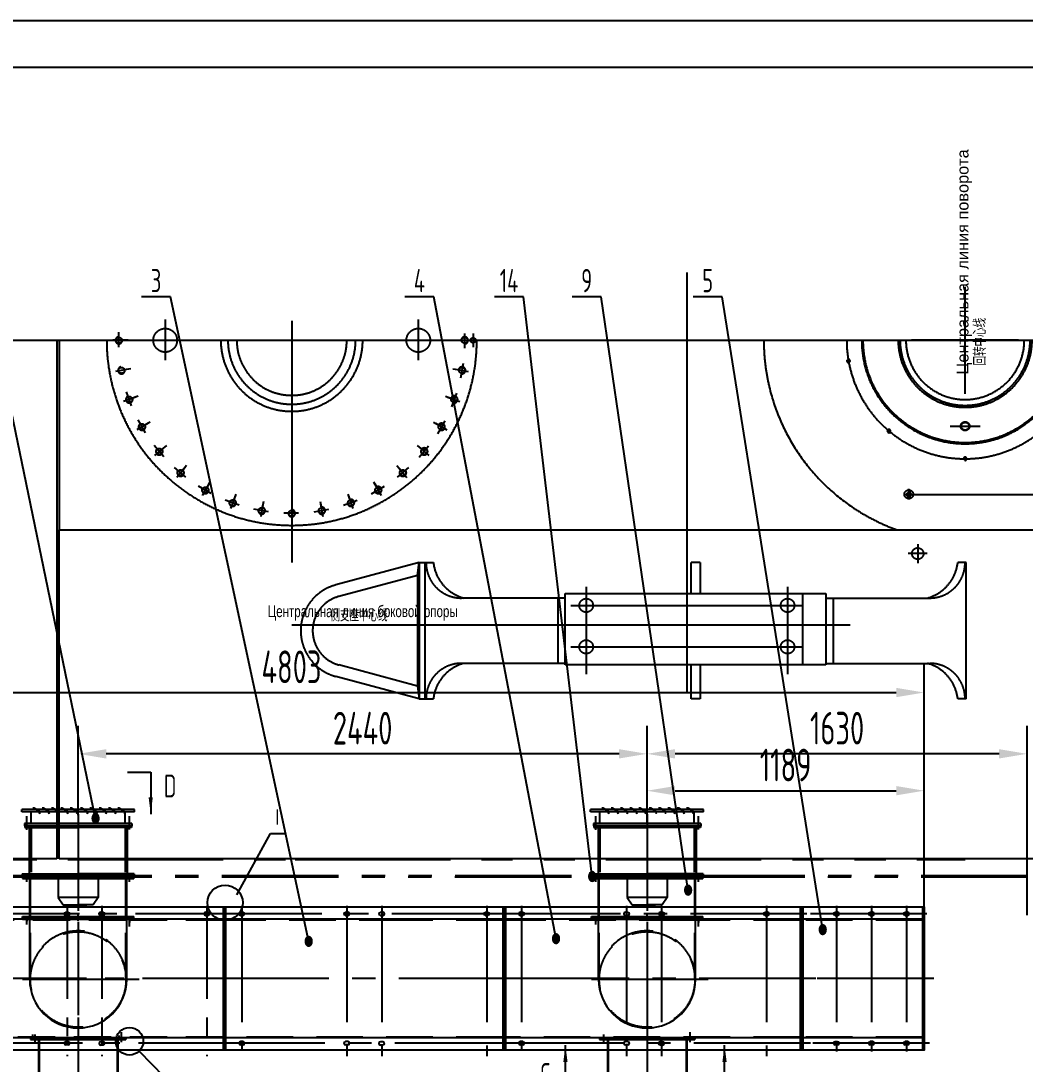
# Model space of a CAD drawing. Header units: millimetres. Extents: x 0 to 16800, y -462 to 11880.
# Drawn here: x 3889 to 8196, y 7407 to 11880 of the extents above; entities that cross this region are included whole.
import ezdxf
from ezdxf.enums import TextEntityAlignment as Align

# ---------------------------------------------------------------- set-up
doc = ezdxf.new("R2010")
doc.units = ezdxf.units.MM
doc.header["$LTSCALE"] = 400
for name, pattern in [('F', [0.75, 0.5, -0.25]), ('G', [2, 1.25, -0.25, 0.25, -0.25]), ('K', [2.5, 1.25, -0.25, 0.25, -0.25, 0.25, -0.25])]:
    doc.linetypes.add(name, pattern=pattern)
for name, color, linetype in [('01', 7, 'Continuous'), ('02', 1, 'Continuous'), ('04', 2, 'F'), ('05', 142, 'G'), ('07', 6, 'K'), ('08', 1, 'Continuous'), ('11', 3, 'Continuous')]:
    doc.layers.add(name, color=color, linetype=linetype)
doc.styles.get("Standard").update_dxf_attribs({"font": 'isocp', "width": 0.707, "bigfont": 'intecad.shx'})
doc.dimstyles.new('INTE', dxfattribs={"dimscale": 40, "dimtxt": 3.5, "dimasz": 3, "dimexe": 3, "dimexo": 0, "dimgap": 1, "dimtad": 1, "dimdec": 0, "dimdsep": 46, "dimtxsty": 'Standard', "dimcen": 0, "dimclrd": 1, "dimclre": 1, "dimclrt": 3, "dimaunit": 1, "dimadec": 0, "dimazin": 0, "dimtfac": 1, "dimtmove": 0, "dimatfit": 0, "dimfxl": 0, "dimarcsym": 0})

# ---------------------------------------------------------------- blocks, each defined once
blk = doc.blocks.new('wer794adfwe')
at = {"layer": '01'}
for p, q in [((5111.7, 12352.4), (5111.7, 12348.4)), ((5111.7, 12352.4), (5589.7, 12352.4)), ((5111.7, 12348.4), (5589.7, 12348.4)), ((5142.7, 12089.6), (5142.7, 12348.4)), ((5558.7, 12089.6), (5558.7, 12348.4)), ((5589.7, 12348.4), (5589.7, 12352.4))]:
    blk.add_line(p, q, dxfattribs=at)
blk.add_arc((5350.7, 12089.6), 208, 180, 0, dxfattribs=at)
at = {"layer": '04', "color": 2, "linetype": 'F'}
for p, q in [((5145.7, 12089.6), (5145.7, 12348.4)), ((5555.7, 12089.6), (5555.7, 12348.4))]:
    blk.add_line(p, q, dxfattribs=at)
blk.add_circle((5350.7, 12089.6), 205, dxfattribs=at)
blk.add_arc((5350.7, 12089.6), 208, 0, 180, dxfattribs=at)
at = {"layer": '05', "color": 142, "linetype": 'G'}
blk.add_line((5612.3, 12089.6), (5110.5, 12089.6), dxfattribs=at)
blk = doc.blocks.new('qr7894sa56df')
at = {"layer": '05', "color": 4, "linetype": 'G'}
for p, q in [((5130.7, 12360.3), (5130.7, 12340)), ((5570.7, 12361), (5570.7, 12334.2))]:
    blk.add_line(p, q, dxfattribs=at)
at = {"layer": '01'}
blk.add_blockref('wer794adfwe', (0, 0), dxfattribs=at)
blk = doc.blocks.new('456789adf')
at = {"layer": '01', "color": 7, "linetype": 'Continuous', "ltscale": 0.8}
for p, q in [((10966.7, -6495), (11330.2, -6495)), ((10966.7, -6495), (10966.7, -7109)), ((10970.7, -6495), (10970.7, -7109)), ((11035.2, -6517.5), (11045.2, -6517.5)), ((11330.2, -6495), (12163.7, -6495)), ((11485.2, -6517.5), (11495.2, -6517.5)), ((11635.2, -6517.6), (11645.2, -6517.6)), ((12085.2, -6517.5), (12095.2, -6517.5)), ((12159.7, -6495), (12159.7, -7109)), ((12163.7, -6495), (12163.7, -7109)), ((12159.7, -6548), (10970.7, -6548)), ((11035.2, -6531.5), (11045.2, -6531.5)), ((11485.2, -6531.5), (11495.2, -6531.5)), ((11635.2, -6531.6), (11645.2, -6531.6)), ((12085.2, -6531.5), (12095.2, -6531.5)), ((12159.7, -7056), (10970.7, -7056)), ((11368.2, -7109), (10966.7, -7109)), ((12163.7, -7109), (11368.2, -7109)), ((11495.2, -7072.5), (11485.2, -7072.5)), ((11495.2, -7086.5), (11485.2, -7086.5)), ((11644.7, -7073), (11634.7, -7073)), ((11644.7, -7087), (11634.7, -7087))]:
    blk.add_line(p, q, dxfattribs=at)
at = {"layer": '01', "ltscale": 0.8}
for p, q in [((11045.2, -7072.5), (11035.2, -7072.5)), ((11045.2, -7086.5), (11035.2, -7086.5))]:
    blk.add_line(p, q, dxfattribs=at)
at = {"layer": '01', "color": 7, "linetype": 'Continuous', "ltscale": 0.8}
for centre, start, end in [((11035.2, -6524.5), 90, 270), ((11045.2, -6524.5), 270, 90), ((11485.2, -6524.5), 90, 270), ((11495.2, -6524.5), 270, 90), ((11635.2, -6524.6), 90, 270), ((11645.2, -6524.6), 270, 90), ((12085.2, -6524.5), 90, 270), ((12095.2, -6524.5), 270, 90), ((11035.2, -7079.5), 90, 270), ((11045.2, -7079.5), 270, 90), ((11485.2, -7079.5), 90, 270), ((11495.2, -7079.5), 270, 90), ((11634.7, -7080), 90, 270), ((11644.7, -7080), 270, 90)]:
    blk.add_arc(centre, 7, start, end, dxfattribs=at)
at = {"layer": '04', "color": 2, "linetype": 'F', "ltscale": 0.8}
for p, q in [((11743.7, -6551.1), (10970.7, -6551)), ((12159.7, -6551.1), (11743.7, -6551.1)), ((12159.7, -7053), (10970.7, -7053))]:
    blk.add_line(p, q, dxfattribs=at)
at = {"layer": '05', "color": 4, "linetype": 'G', "ltscale": 0.8}
for p, q in [((12183.6, -6524.5), (10940.6, -6524.5)), ((11040.2, -6489.5), (11040.2, -7104.9)), ((11490.2, -6489.5), (11490.2, -7134.5)), ((11640.2, -6489.5), (11640.2, -7134.5)), ((12090.2, -6489.5), (12090.2, -7134.5)), ((11538.2, -6558.5), (11538.2, -7109)), ((12213.8, -6802), (10908.2, -6802)), ((11343.8, -7066.1), (11343.8, -7042.4)), ((11713.8, -7065.2), (11713.8, -7046.1)), ((12196.4, -7079.5), (10926.7, -7079.5))]:
    blk.add_line(p, q, dxfattribs=at)
blk.add_blockref('qr7894sa56df', (6187.5, -18895.5), dxfattribs=at)
blk = doc.blocks.new('789a162df')
at = {"layer": '01', "color": 7, "linetype": 'Continuous'}
for p, q in [((785.2, -7752.4), (1148.7, -7752.4)), ((785.2, -7752.4), (785.2, -8366.4)), ((789.2, -7752.4), (789.2, -8366.4)), ((853.7, -7774.9), (863.7, -7774.9)), ((1148.7, -7752.4), (1982.2, -7752.4)), ((1303.7, -7774.9), (1313.7, -7774.9)), ((1453.6, -7774.9), (1463.6, -7774.9)), ((1903.7, -7774.9), (1913.7, -7774.9)), ((1978.2, -7752.4), (1978.2, -8366.4)), ((1982.2, -7752.4), (1982.2, -8366.4)), ((1978.2, -7805.4), (789.2, -7805.4)), ((853.7, -7788.9), (863.7, -7788.9)), ((1303.7, -7788.9), (1313.7, -7788.9)), ((1453.6, -7788.9), (1463.6, -7788.9)), ((1903.7, -7788.9), (1913.7, -7788.9)), ((1978.2, -8313.4), (789.2, -8313.4)), ((1313.7, -8329.9), (1303.7, -8329.9)), ((1313.7, -8343.9), (1303.7, -8343.9)), ((1463.2, -8330.4), (1453.2, -8330.4)), ((1463.2, -8344.4), (1453.2, -8344.4)), ((1186.7, -8366.4), (785.2, -8366.4)), ((1982.2, -8366.4), (1186.7, -8366.4))]:
    blk.add_line(p, q, dxfattribs=at)
at = {"layer": '01'}
for p, q in [((863.7, -8329.9), (853.7, -8329.9)), ((863.7, -8343.9), (853.7, -8343.9))]:
    blk.add_line(p, q, dxfattribs=at)
at = {"layer": '01', "color": 7, "linetype": 'Continuous'}
for centre, start, end in [((853.7, -7781.9), 90, 270), ((863.7, -7781.9), 270, 90), ((1303.7, -7781.9), 90, 270), ((1313.7, -7781.9), 270, 90), ((1453.6, -7781.9), 90, 270), ((1463.6, -7781.9), 270, 90), ((1903.7, -7781.9), 90, 270), ((1913.7, -7781.9), 270, 90), ((853.7, -8336.9), 90, 270), ((863.7, -8336.9), 270, 90), ((1303.7, -8336.9), 90, 270), ((1313.7, -8336.9), 270, 90), ((1453.2, -8337.4), 90, 270), ((1463.2, -8337.4), 270, 90)]:
    blk.add_arc(centre, 7, start, end, dxfattribs=at)
at = {"layer": '04', "color": 2, "linetype": 'F'}
for p, q in [((1562.2, -7808.4), (789.2, -7808.4)), ((1978.2, -7808.4), (1562.2, -7808.4)), ((1978.2, -8310.4), (789.2, -8310.4))]:
    blk.add_line(p, q, dxfattribs=at)
at = {"layer": '05', "color": 4, "linetype": 'G'}
for p, q in [((2002.1, -7781.9), (759.1, -7781.9)), ((858.7, -7746.9), (858.7, -8362.2)), ((1308.7, -7746.9), (1308.7, -8391.9)), ((1458.7, -7746.9), (1458.7, -8391.9)), ((1908.7, -7746.9), (1908.7, -8391.9)), ((2032.3, -8059.4), (726.6, -8059.4)), ((2014.9, -8336.9), (745.1, -8336.9))]:
    blk.add_line(p, q, dxfattribs=at)
blk = doc.blocks.new('we713sf')
at = {"layer": '01', "color": 7, "linetype": 'Continuous'}
for p, q in [((937.8, -7979.6), (1459.8, -7979.6)), ((937.8, -7979.6), (937.8, -8593.6)), ((941.8, -7979.6), (941.8, -8593.6)), ((1081.3, -8002.1), (1091.3, -8002.1)), ((1231.3, -8002.1), (1241.3, -8002.1)), ((1381.3, -8002.1), (1391.3, -8002.1)), ((1455.8, -7979.6), (1455.8, -8593.6)), ((1459.8, -7979.6), (1459.8, -8593.6)), ((1455.8, -8032.6), (941.8, -8032.6)), ((1081.3, -8016.1), (1091.3, -8016.1)), ((1231.3, -8016.1), (1241.3, -8016.1)), ((1381.3, -8016.1), (1391.3, -8016.1)), ((1455.8, -8540.6), (941.8, -8540.6)), ((1459.8, -8593.6), (937.8, -8593.6))]:
    blk.add_line(p, q, dxfattribs=at)
at = {"layer": '01'}
for p, q in [((1091.1, -8557.2), (1081.1, -8557.2)), ((1091.1, -8571.2), (1081.1, -8571.2)), ((1241.3, -8557.1), (1231.3, -8557.1)), ((1241.3, -8571.1), (1231.3, -8571.1)), ((1391.3, -8557.1), (1381.3, -8557.1)), ((1391.3, -8571.1), (1381.3, -8571.1))]:
    blk.add_line(p, q, dxfattribs=at)
at = {"layer": '01', "color": 7, "linetype": 'Continuous'}
for centre, start, end in [((1081.3, -8009.1), 90, 270), ((1091.3, -8009.1), 270, 90), ((1231.3, -8009.1), 90, 270), ((1241.3, -8009.1), 270, 90), ((1381.3, -8009.1), 90, 270), ((1391.3, -8009.1), 270, 90), ((1081.1, -8564.2), 90, 270), ((1091.1, -8564.2), 270, 90), ((1231.3, -8564.1), 90, 270), ((1241.3, -8564.1), 270, 90), ((1381.3, -8564.1), 90, 270), ((1391.3, -8564.1), 270, 90)]:
    blk.add_arc(centre, 7, start, end, dxfattribs=at)
at = {"layer": '04', "color": 2, "linetype": 'F'}
for p, q in [((1455.8, -8035.6), (941.8, -8035.6)), ((1455.8, -8537.6), (941.8, -8537.6))]:
    blk.add_line(p, q, dxfattribs=at)
at = {"layer": '05', "color": 4, "linetype": 'G'}
for p, q in [((1086.3, -7974.1), (1086.3, -8599.1)), ((1236.3, -7974.1), (1236.3, -8599.1)), ((1386.3, -7974.1), (1386.3, -8599.1)), ((1474.6, -8009.1), (903.9, -8009.1)), ((1503.8, -8286.6), (887.5, -8286.6)), ((1485.4, -8564.1), (900.8, -8564.1))]:
    blk.add_line(p, q, dxfattribs=at)
blk = doc.blocks.new('adfqwe789a1dsf3')
at = {"layer": '01'}
for p, q in [((-558.4, -9797.6), (-558.4, -9389.4)), ((-558.4, -9389.4), (-554.4, -9389.4)), ((-554.4, -9797.6), (-554.4, -9389.4)), ((423.6, -9797.6), (423.6, -9389.4)), ((427.6, -9389.4), (423.6, -9389.4)), ((427.6, -9797.6), (427.6, -9389.4)), ((-558.4, -9797.6), (-554.4, -9797.6)), ((427.6, -9797.6), (423.6, -9797.6))]:
    blk.add_line(p, q, dxfattribs=at)
at = {"layer": '01', "color": 7, "linetype": 'Continuous'}
for p, q in [((-554.4, -9423.4), (423.6, -9423.4)), ((-554.4, -9763.6), (423.6, -9763.6))]:
    blk.add_line(p, q, dxfattribs=at)
at = {"layer": '04', "color": 2, "linetype": 'F'}
for p, q in [((-554.4, -9426.4), (423.6, -9426.4)), ((-554.4, -9760.6), (423.6, -9760.6))]:
    blk.add_line(p, q, dxfattribs=at)
at = {"layer": '05'}
blk.add_line((-542.4, -9408.4), (-585.4, -9408.4), dxfattribs=at)
at = {"layer": '05', "color": 4, "linetype": 'G'}
for p, q in [((408.5, -9408.4), (444.7, -9408.4)), ((-539.3, -9778.6), (-575.5, -9778.6)), ((408.5, -9778.6), (444.7, -9778.6))]:
    blk.add_line(p, q, dxfattribs=at)
blk = doc.blocks.new('15ad2')
at = {"layer": '05', "color": 4, "linetype": 'G'}
blk.add_line((-65.4, -8920.2), (-65.4, -10056.3), dxfattribs=at)
at = {"layer": '04', "rotation": 270}
blk.add_blockref('adfqwe789a1dsf3', (9528.1, -9568), dxfattribs=at)
blk = doc.blocks.new('ERW')
at = {"layer": '07', "color": 6, "linetype": 'K', "ltscale": 30}
for p, q in [((40994.4, 7031.3), (40994.4, 5234.2)), ((42188.2, 6510.5), (42188.2, 6969.5)), ((38757.4, 6829.7), (38757.4, 6655)), ((39300.2, 6823.2), (39300.2, 5787.2)), ((39843, 6829.7), (39843, 6655)), ((37169.7, 6740), (46124.7, 6740)), ((38292.2, 6740), (38292.2, 4517.5)), ((38302.2, 6740), (38302.2, 5927)), ((42417.7, 6740), (41958.7, 6740)), ((42124.4, 6371.7), (42252.4, 6371.7)), ((41946.8, 6057.7), (41946.8, 6102.7)), ((41927.6, 6079.6), (42567.6, 6079.6)), ((38302.2, 5927), (45849.2, 5927)), ((38302.2, 5927), (45849.2, 5927)), ((38302.2, 4517), (38302.2, 5927)), ((41985, 5866.6), (41985, 5784.6)), ((42026, 5825.6), (41944, 5825.6)), ((39846.7, 5787), (39489.1, 5691.1)), ((39839.7, 5732.3), (39846.7, 5787)), ((39846.7, 5787), (39846.7, 5203)), ((39846.7, 5787), (39871.7, 5787)), ((39871.7, 5203), (39871.7, 5787)), ((39871.7, 5787), (39907.5, 5787)), ((39871.7, 5787), (39887.7, 5787)), ((39887.7, 5787), (39887.7, 5787)), ((41013.2, 5654.2), (41013.2, 5787)), ((41051.2, 5787), (41013.2, 5787)), ((41051.2, 5787), (41051.2, 5654.2)), ((42192.6, 5787), (42156.8, 5787)), ((42176.6, 5787), (42176.6, 5787)), ((42192.6, 5787), (42176.6, 5787)), ((42192.6, 5203), (42192.6, 5787)), ((39839.7, 5732.3), (39502.3, 5641.8)), ((39839.7, 5732.3), (39839.7, 5257.7)), ((40563.1, 5683.6), (40563.1, 5309.2)), ((41426.7, 5683.6), (41426.7, 5309.2)), ((40473.2, 5349), (40473.2, 5654.2)), ((40473.2, 5654.2), (41591.2, 5654.2)), ((41490.2, 5654.2), (41490.2, 5349)), ((41591.2, 5654.2), (41591.2, 5349)), ((40473.2, 5635), (40028.1, 5635)), ((40441.7, 5635), (40441.7, 5355)), ((40497.5, 5603.4), (41490.2, 5603.4)), ((41591.2, 5635), (42036.3, 5635)), ((41622.6, 5635), (41622.6, 5355)), ((39300.2, 5520.8), (41695.6, 5520.8)), ((40497.5, 5425.6), (41490.2, 5425.6)), ((39839.7, 5257.7), (39502.3, 5348.2)), ((40473.2, 5355), (40028.1, 5355)), ((41591.2, 5349), (40473.2, 5349)), ((41013.2, 5203), (41013.2, 5349)), ((41051.2, 5349), (41051.2, 5203)), ((41591.2, 5355), (42036.3, 5355)), ((39846.7, 5203), (39489.1, 5298.9)), ((39839.7, 5257.7), (39846.7, 5203)), ((39846.7, 5203), (39871.7, 5203)), ((39871.7, 5203), (39907.5, 5203)), ((41051.2, 5203), (41013.2, 5203)), ((42192.6, 5203), (42156.8, 5203)), ((38292.2, 4517.5), (37035.2, 4517.5)), ((44931.2, 4517), (38302.2, 4517))]:
    blk.add_line(p, q, dxfattribs=at)
at = {"layer": '07', "color": 6, "linetype": 'K'}
for p, q in [((38558.7, 6710.8), (38558.7, 6774.2)), ((40041.7, 6769.2), (40041.7, 6705.8)), ((40078, 6769.7), (40078, 6710.4)), ((38588.8, 6740), (38532.5, 6740)), ((38598.9, 6740), (38568.9, 6740)), ((40001.4, 6740), (40031.4, 6740)), ((40011.5, 6740), (40067.8, 6740)), ((40035.5, 6640), (40024.5, 6577.6)), ((38599.6, 6616.5), (38544.2, 6606.7)), ((38609.5, 6618.2), (38580, 6613)), ((39990.8, 6618.2), (40020.3, 6613)), ((40000.7, 6616.5), (40056.2, 6606.7)), ((38631.7, 6496.7), (38578.8, 6477.5)), ((38613.4, 6458.9), (38591.7, 6518.6)), ((38641.2, 6500.2), (38613, 6489.9)), ((39959.2, 6500.2), (39987.3, 6489.9)), ((39968.6, 6496.7), (40021.5, 6477.5)), ((40006.9, 6513.9), (39985.2, 6454.3)), ((38672.6, 6344), (38640.9, 6398.9)), ((38684.1, 6384.3), (38635.3, 6356.2)), ((38692.8, 6389.4), (38666.9, 6374.4)), ((39907.5, 6389.4), (39933.5, 6374.4)), ((39916.2, 6384.3), (39965, 6356.2)), ((39956.9, 6394.6), (39925.2, 6339.6)), ((38750.9, 6241), (38710.2, 6289.6)), ((38755.2, 6282.8), (38712.1, 6246.6)), ((38763, 6289.2), (38740, 6270)), ((39837.4, 6289.2), (39860.4, 6270)), ((39845.1, 6282.8), (39888.2, 6246.6)), ((39887, 6285.8), (39846.2, 6237.2)), ((38845.9, 6153.2), (38797.3, 6194)), ((38842.9, 6195.1), (38806.7, 6151.9)), ((38849.4, 6202.8), (38830.1, 6179.8)), ((39750.9, 6202.8), (39770.2, 6179.8)), ((39754.4, 6153.2), (39803, 6194)), ((39757.4, 6195.1), (39793.6, 6151.9)), ((38949.5, 6132.7), (38934.5, 6106.7)), ((39650.8, 6132.7), (39665.8, 6106.7)), ((38954.7, 6083.2), (38899.8, 6115)), ((38944.5, 6124), (38916.3, 6075.2)), ((39696.2, 6112.5), (39641.3, 6080.7)), ((39655.8, 6124), (39684, 6075.2)), ((39074, 6033.2), (39014.4, 6054.9)), ((39056.9, 6071.5), (39037.6, 6018.6)), ((39060.3, 6081), (39050.1, 6052.8)), ((39176.6, 6039.5), (39166.9, 5984)), ((39178.4, 6049.4), (39173.2, 6019.8)), ((39300.2, 6038.7), (39300.2, 6008.7)), ((39421.9, 6049.4), (39427.2, 6019.8)), ((39423.7, 6039.5), (39433.5, 5984)), ((39581.2, 6053.2), (39521.6, 6031.5)), ((39540, 6081), (39550.3, 6052.8)), ((39543.5, 6071.5), (39562.7, 6018.6)), ((39200.2, 6004.7), (39137.7, 6015.7)), ((39329.4, 5998.5), (39266, 5998.5)), ((39300.2, 6028.6), (39300.2, 5972.3)), ((39457.7, 6014.9), (39395.2, 6003.8))]:
    blk.add_line(p, q, dxfattribs=at)
at = {"layer": '07', "color": 6, "linetype": 'K', "ltscale": 1.333333}
for p, q in [((37006.2, 4514), (39314.2, 4514)), ((39314.2, 4514), (42188.2, 4514))]:
    blk.add_line(p, q, dxfattribs=at)
at = {"layer": '07', "color": 6, "linetype": 'K', "ltscale": 30}
for centre, radius in [((38757.4, 6740), 50.8), ((39843, 6740), 50.8), ((41687.9, 6651.8), 5.6), ((41861.6, 6350.9), 5.6), ((42188.2, 6371.7), 19), ((42188.2, 6371.7), 16.7), ((42188.2, 6232), 5.6), ((41946.8, 6079.6), 19), ((41946.8, 6079.6), 8), ((41985, 5825.6), 24.6), ((40563.1, 5603.4), 29.4), ((41426.7, 5603.4), 29.4), ((40563.1, 5425.6), 29.4), ((41426.7, 5425.6), 29.4)]:
    blk.add_circle(centre, radius, dxfattribs=at)
at = {"layer": '07', "color": 6, "linetype": 'K'}
for centre, radius in [((38558.7, 6740), 12.9), ((40041.7, 6740), 12.9), ((40078, 6740), 11), ((38569.9, 6611.2), 12.9), ((40030.4, 6611.2), 12.9), ((38603.4, 6486.4), 12.9), ((39996.9, 6486.4), 12.9), ((38658, 6369.3), 12.9), ((39942.3, 6369.3), 12.9), ((38732.1, 6263.4), 12.9), ((39868.2, 6263.4), 12.9), ((38823.5, 6172), 12.9), ((39776.8, 6172), 12.9), ((38929.4, 6097.9), 12.9), ((39670.9, 6097.9), 12.9), ((39046.6, 6043.2), 12.9), ((39553.8, 6043.2), 12.9), ((39171.4, 6009.8), 12.9), ((39300.2, 5998.5), 12.9), ((39428.9, 6009.8), 12.9)]:
    blk.add_circle(centre, radius, dxfattribs=at)
for centre, start, end in [((38558.7, 6740), 89.3397, 0), ((40041.7, 6740), 269.3397, 180), ((38569.9, 6611.2), 99.3397, 10), ((40030.4, 6611.2), 259.3397, 170), ((38603.4, 6486.4), 109.3397, 20), ((39996.9, 6486.4), 249.3397, 160), ((38658, 6369.3), 119.3397, 30), ((39942.3, 6369.3), 239.3397, 150), ((38732.1, 6263.4), 129.3397, 40), ((39868.2, 6263.4), 229.3397, 140), ((38823.5, 6172), 139.3397, 50), ((39776.8, 6172), 130, 40.6603), ((38929.4, 6097.9), 149.3397, 60), ((39670.9, 6097.9), 209.3397, 120), ((39046.6, 6043.2), 159.3397, 70), ((39553.8, 6043.2), 199.3397, 110), ((39171.4, 6009.8), 169.3397, 80), ((39300.2, 5998.5), 179.3397, 90), ((39428.9, 6009.8), 189.3397, 100)]:
    blk.add_arc(centre, 15, start, end, dxfattribs=at)
at = {"layer": '07', "color": 6, "linetype": 'K', "ltscale": 30}
for centre, radius, start, end in [((39300.2, 6740.4), 793.8, 180.0309, 359.9691), ((39300.2, 6740), 304.5, 180, 0), ((39300.2, 6740), 274, 180, 0), ((39300.2, 6740), 236, 180, 0), ((42188.2, 6740), 863.5, 179.9994, 250.3042), ((42188.2, 6740), 508, 179.9989, 0.0011), ((42188.2, 6740), 443.6, 180, 0), ((42188.2, 6740), 438.1, 180, 0), ((42188.2, 6740), 287.2, 180, 0), ((42188.2, 6740), 279, 180, 0), ((42188.2, 6740), 254, 179.9979, 0.0021), ((41687.9, 6651.8), 7, 180, 90), ((41861.6, 6350.9), 7, 220, 130), ((42188.2, 6232), 7, 260, 170), ((41946.8, 6079.6), 10, 189.9983, 99.9983), ((40028.1, 5787), 152, 180, 270), ((40085.2, 5807.6), 178.9, 186.6185, 254.7356), ((41979.1, 5807.6), 178.9, 285.2644, 353.3815), ((42036.3, 5787), 152, 270, 0), ((39541.7, 5495), 203, 105.0171, 254.9829), ((39541.7, 5495), 152, 105.0171, 254.9829), ((40028.1, 5203), 152, 90, 180), ((40085.2, 5182.4), 178.9, 105.2644, 173.3815), ((41979.1, 5182.4), 178.9, 6.6185, 74.7356), ((42036.3, 5203), 152, 0, 90)]:
    blk.add_arc(centre, radius, start, end, dxfattribs=at)
at = {"layer": '07', "color": 6, "linetype": 'K', "ltscale": 30, "width": 0.707}
blk.add_text('\\M+5BBD8\\M+5D7AA\\M+5D6D0\\M+5D0C4\\M+5CFDF', height=52.5, rotation=90, dxfattribs=at).set_placement((42277.9, 6632.1))
at = {"layer": '07', "color": 6, "linetype": 'K', "width": 0.707}
blk.add_text('\\M+5B2E0\\M+5D6A7\\M+5D7F9\\M+5D6D0\\M+5D0C4\\M+5CFDF', height=52.5, dxfattribs=at).set_placement((39466.2, 5534.5))
blk = doc.blocks.new('weqeqw')
for p, q in [((5962.5, 16958.2), (5962.5, 16718.2)), ((5970.5, 16958.2), (5962.5, 16958.2)), ((5970.5, 16958.2), (5970.5, 16718.2)), ((6168.5, 16928.2), (5970.5, 16928.2)), ((6168.5, 16947.2), (6168.5, 16718.2)), ((6176.5, 16947.2), (6168.5, 16947.2)), ((6176.5, 16947.2), (6176.5, 16718.2)), ((6176.5, 16947.2), (6176.5, 16718.2)), ((5962.5, 16478.2), (5962.5, 16718.2)), ((5970.5, 16478.2), (5970.5, 16718.2)), ((6168.5, 16489.2), (6168.5, 16718.2)), ((6176.5, 16489.2), (6176.5, 16718.2)), ((6176.5, 16489.2), (6176.5, 16718.2)), ((6168.5, 16508.2), (5970.5, 16508.2)), ((5970.5, 16478.2), (5962.5, 16478.2)), ((6176.5, 16489.2), (6168.5, 16489.2))]:
    blk.add_line(p, q)
at = {"layer": '01', "color": 7, "linetype": 'Continuous'}
for p, q in [((6236.5, 16960.3), (6236.5, 16476.2)), ((6236.5, 16960.3), (6246.5, 16960.3)), ((6246.5, 16960.3), (6246.5, 16476.2)), ((6176.5, 16948.2), (6176.5, 16488.2)), ((6186.5, 16948.2), (6176.5, 16948.2)), ((6186.5, 16948.2), (6186.5, 16488.2)), ((6186.5, 16920.2), (6236.5, 16920.2)), ((6235.8, 16918.6), (6251.6, 16893.8)), ((6235.8, 16878.6), (6251.6, 16853.8)), ((6251.6, 16893.8), (6251.6, 16887.9)), ((6235.8, 16838.6), (6251.6, 16813.8)), ((6251.6, 16853.8), (6251.6, 16847.9)), ((6235.8, 16798.6), (6251.6, 16773.8)), ((6251.6, 16813.8), (6251.6, 16807.9)), ((6251.6, 16773.8), (6251.6, 16767.9)), ((6235.8, 16758.6), (6251.6, 16733.8)), ((6251.6, 16733.8), (6251.6, 16727.9)), ((6235.8, 16714), (6251.6, 16689.1)), ((6251.6, 16689.1), (6251.6, 16683.2)), ((6235.8, 16675), (6251.6, 16650.1)), ((6251.6, 16650.1), (6251.6, 16644.2)), ((6235.8, 16635), (6251.6, 16610.1)), ((6235.8, 16595), (6251.6, 16570.1)), ((6251.6, 16610.1), (6251.6, 16604.2)), ((6235.8, 16555), (6251.6, 16530.1)), ((6251.6, 16570.1), (6251.6, 16564.2)), ((6186.5, 16516.2), (6236.5, 16516.2)), ((6251.6, 16530.1), (6251.6, 16524.2)), ((6186.5, 16488.2), (6176.5, 16488.2)), ((6236.5, 16476.2), (6246.5, 16476.2))]:
    blk.add_line(p, q, dxfattribs=at)
for centre in [(6233.3, 16917.2), (6233.3, 16877.2), (6233.3, 16837.2), (6233.3, 16797.2), (6233.3, 16757.2), (6233.3, 16712.6), (6233.3, 16673.6), (6233.3, 16633.6), (6233.3, 16593.6), (6233.3, 16553.6)]:
    blk.add_circle(centre, 2.89, dxfattribs=at)
at = {"layer": '04', "color": 2, "linetype": 'F'}
for p, q in [((6176.5, 16920.2), (5962.5, 16920.2)), ((5868.7, 16803.9), (5837.2, 16782.5)), ((5837.2, 16782.5), (5837.2, 16718.2)), ((5868.7, 16803.9), (5868.7, 16632.6)), ((5962.5, 16803.9), (5868.7, 16803.9)), ((5837.2, 16750.4), (5829.2, 16750.4)), ((5829.2, 16750.4), (5829.2, 16718.2)), ((5829.2, 16686.1), (5829.2, 16718.2)), ((5837.2, 16686.1), (5829.2, 16686.1)), ((5837.2, 16654), (5837.2, 16718.2)), ((5868.7, 16632.6), (5837.2, 16654)), ((5962.5, 16632.6), (5868.7, 16632.6)), ((6176.5, 16516.2), (5962.5, 16516.2))]:
    blk.add_line(p, q, dxfattribs=at)
at = {"layer": '05'}
blk.add_line((6159.9, 16938.2), (6182.5, 16938.2), dxfattribs=at)
at = {"layer": '05', "color": 4, "linetype": 'G'}
for p, q in [((6180.6, 16938.2), (6216.9, 16938.2)), ((6225.3, 16718.2), (5811.9, 16718.2)), ((6158.3, 16498.2), (6188.9, 16498.2)), ((6180.6, 16498.2), (6216.9, 16498.2))]:
    blk.add_line(p, q, dxfattribs=at)
blk = doc.blocks.new('HGJLS')
at = {"layer": '01'}
for p, q in [((29979, 14120.2), (29986, 14120.2)), ((29979, 14120.2), (29979, 13642.2)), ((29982, 13642.2), (29982, 14120.2)), ((29986, 13642.2), (29986, 14120.2)), ((30149.8, 13642.2), (30149.8, 14120.2)), ((30156.8, 14120.2), (30149.8, 14120.2)), ((30153.8, 13642.2), (30153.8, 14120.2)), ((30149.8, 14089.2), (29986, 14089.2)), ((30149.8, 13673.2), (29986, 13673.2)), ((29979, 13642.2), (29986, 13642.2)), ((30156.8, 13642.2), (30149.8, 13642.2))]:
    blk.add_line(p, q, dxfattribs=at)
at = {"layer": '01', "color": 7, "linetype": 'Continuous'}
blk.add_line((30156.8, 14120.2), (30156.8, 13642.2), dxfattribs=at)
at = {"layer": '04', "color": 2, "linetype": 'F'}
for p, q in [((30149.8, 14086.2), (29986, 14086.2)), ((30149.8, 14083.2), (30156.8, 14083.2)), ((30149.8, 13676.2), (29986, 13676.2)), ((30149.8, 13679.2), (30156.8, 13679.2))]:
    blk.add_line(p, q, dxfattribs=at)
at = {"layer": '05', "color": 4, "linetype": 'G'}
for p, q in [((30001.1, 14101.2), (29964.9, 14101.2)), ((30001.1, 13661.2), (29964.9, 13661.2))]:
    blk.add_line(p, q, dxfattribs=at)
at = {"layer": '05', "color": 142, "linetype": 'G'}
for p, q in [((30192, 14101.2), (30150.7, 14101.2)), ((30183.4, 13661.2), (30150.7, 13661.2))]:
    blk.add_line(p, q, dxfattribs=at)
at = {"layer": '07', "color": 6, "linetype": 'K'}
blk.add_line((30168, 13881.2), (30139.8, 13881.2), dxfattribs=at)
blk = doc.blocks.new('*D145')
at = {"layer": '08', "color": 1, "lineweight": -2}
for p, q in [((6574.7, 8435.4), (6574.7, 8857.4)), ((8204.7, 8045.1), (8204.7, 8857.4)), ((8084.7, 8737.4), (6694.7, 8737.4))]:
    blk.add_line(p, q, dxfattribs=at)
at = {"layer": '08', "color": 1}
for points in [[(6694.7, 8757.4), (6694.7, 8717.4), (6574.7, 8737.4)], [(8084.7, 8757.4), (8084.7, 8717.4), (8204.7, 8737.4)]]:
    blk.add_solid(points, dxfattribs=at)
at = {"layer": 'Defpoints', "color": 0}
for p in [(6574.7, 8737.4), (6574.7, 8435.4), (8204.7, 8045.1)]:
    blk.add_point(p, dxfattribs=at)
at = {"layer": '08', "color": 3, "insert": (7389.7, 8847.4), "char_height": 140, "attachment_point": 5}
blk.add_mtext('1630', dxfattribs=at)
blk = doc.blocks.new('*D146')
at = {"layer": '08', "color": 1, "lineweight": -2}
for p, q in [((4134.7, 8474.2), (4134.7, 8857.4)), ((6574.7, 8435.4), (6574.7, 8857.4)), ((6454.7, 8737.4), (4254.7, 8737.4))]:
    blk.add_line(p, q, dxfattribs=at)
at = {"layer": '08', "color": 1}
for points in [[(4254.7, 8757.4), (4254.7, 8717.4), (4134.7, 8737.4)], [(6454.7, 8757.4), (6454.7, 8717.4), (6574.7, 8737.4)]]:
    blk.add_solid(points, dxfattribs=at)
at = {"layer": 'Defpoints', "color": 0}
for p in [(4134.7, 8737.4), (4134.7, 8474.2), (6574.7, 8435.4)]:
    blk.add_point(p, dxfattribs=at)
at = {"layer": '08', "color": 3, "insert": (5354.7, 8847.4), "char_height": 140, "attachment_point": 5}
blk.add_mtext('2440', dxfattribs=at)
blk = doc.blocks.new('*D170')
at = {"layer": '08', "color": 1, "lineweight": -2}
for p, q in [((6574.7, 8521.3), (6574.7, 8699.3)), ((7763.2, 8080.9), (7763.2, 8699.3)), ((6694.7, 8579.3), (7643.2, 8579.3))]:
    blk.add_line(p, q, dxfattribs=at)
at = {"layer": '08', "color": 1}
for points in [[(6694.7, 8599.3), (6694.7, 8559.3), (6574.7, 8579.3)], [(7643.2, 8599.3), (7643.2, 8559.3), (7763.2, 8579.3)]]:
    blk.add_solid(points, dxfattribs=at)
at = {"layer": 'Defpoints', "color": 0}
for p in [(7763.2, 8579.3), (6574.7, 8521.3), (7763.2, 8080.9)]:
    blk.add_point(p, dxfattribs=at)
at = {"layer": '08', "color": 3, "insert": (7168.9, 8689.3), "char_height": 140, "attachment_point": 5}
blk.add_mtext('1189', dxfattribs=at)
blk = doc.blocks.new('*D171')
at = {"layer": '08', "color": 1, "lineweight": -2}
for p, q in [((2960.2, 8080.9), (2960.2, 9120.3)), ((7763.2, 8080.9), (7763.2, 9120.3)), ((3080.2, 9000.3), (7643.2, 9000.3))]:
    blk.add_line(p, q, dxfattribs=at)
at = {"layer": '08', "color": 1}
for points in [[(3080.2, 9020.3), (3080.2, 8980.3), (2960.2, 9000.3)], [(7643.2, 9020.3), (7643.2, 8980.3), (7763.2, 9000.3)]]:
    blk.add_solid(points, dxfattribs=at)
at = {"layer": 'Defpoints', "color": 0}
for p in [(7763.2, 9000.3), (2960.2, 8080.9), (7763.2, 8080.9)]:
    blk.add_point(p, dxfattribs=at)
at = {"layer": '08', "color": 3, "insert": (5049.5, 9110.3), "char_height": 140, "attachment_point": 5}
blk.add_mtext('4803', dxfattribs=at)
blk = doc.blocks.new('qwe789465f')
at = {"layer": '01', "color": 7, "linetype": 'Continuous'}
for p, q in [((638.5, -7810.5), (1002, -7810.5)), ((638.5, -7810.5), (638.5, -8424.5)), ((642.5, -7810.5), (642.5, -8424.5)), ((1002, -7810.5), (1910.5, -7810.5)), ((1906.5, -7810.5), (1906.5, -8424.5)), ((1910.5, -7810.5), (1910.5, -8424.5)), ((1906.5, -7863.5), (642.5, -7863.5)), ((707, -7833), (717, -7833)), ((707, -7847), (717, -7847)), ((1157, -7833), (1167, -7833)), ((1157, -7847), (1167, -7847)), ((1307, -7833), (1317, -7833)), ((1307, -7847), (1317, -7847)), ((1757, -7833), (1767, -7833)), ((1757, -7847), (1767, -7847)), ((1906.5, -8371.5), (642.5, -8371.5)), ((1167, -8388), (1157, -8388)), ((1167, -8402), (1157, -8402)), ((1316.5, -8388.5), (1306.5, -8388.5)), ((1316.5, -8402.5), (1306.5, -8402.5)), ((1040, -8424.5), (638.5, -8424.5)), ((1910.5, -8424.5), (1040, -8424.5))]:
    blk.add_line(p, q, dxfattribs=at)
at = {"layer": '01'}
for p, q in [((717, -8388), (707, -8388)), ((717, -8402), (707, -8402))]:
    blk.add_line(p, q, dxfattribs=at)
at = {"layer": '01', "color": 7, "linetype": 'Continuous'}
for centre, start, end in [((707, -7840), 90, 270), ((717, -7840), 270, 90), ((1157, -7840), 90, 270), ((1167, -7840), 270, 90), ((1307, -7840), 90, 270), ((1317, -7840), 270, 90), ((1757, -7840), 90, 270), ((1767, -7840), 270, 90), ((707, -8395), 90, 270), ((717, -8395), 270, 90), ((1157, -8395), 90, 270), ((1167, -8395), 270, 90), ((1306.5, -8395.5), 90, 270), ((1316.5, -8395.5), 270, 90)]:
    blk.add_arc(centre, 7, start, end, dxfattribs=at)
at = {"layer": '04', "color": 2, "linetype": 'F'}
for p, q in [((1415.5, -7866.5), (642.5, -7866.5)), ((1906.5, -7866.5), (1415.5, -7866.5)), ((1906.5, -8368.5), (642.5, -8368.5))]:
    blk.add_line(p, q, dxfattribs=at)
at = {"layer": '05', "color": 4, "linetype": 'G'}
for p, q in [((712, -7805), (712, -8420.3)), ((1162, -7805), (1162, -8450)), ((1312, -7805), (1312, -8450)), ((1762, -7805), (1762, -8450)), ((1935.5, -7840), (612.4, -7840)), ((1250, -7874), (1250, -8424.5)), ((1973.1, -8117.5), (580, -8117.5)), ((1065.1, -8381.6), (1065.1, -8357.9)), ((1435.1, -8380.6), (1435.1, -8361.6)), ((1950.9, -8395), (598.5, -8395))]:
    blk.add_line(p, q, dxfattribs=at)
blk.add_blockref('qr7894sa56df', (-4100.7, -20210.9), dxfattribs=at)
blk = doc.blocks.new('*U190')
at = {"layer": '01'}
blk.add_lwpolyline([(415, 292), (25, 292)], dxfattribs=at)
at = {"layer": '02'}
blk.add_lwpolyline([(420, 297), (0, 297)], dxfattribs=at)

msp = doc.modelspace()

# ---------------------------------------------------------------- linework, layer by layer
at = {"layer": '01'}
msp.add_line((4345.7, 8659.4), (4445.7, 8659.4), dxfattribs=at)
at = {"layer": '01', "color": 7, "linetype": 'Continuous'}
for points in [[(4760.2, 8080.9), (4763.2, 8080.9), (4763.2, 7466.9), (4760.2, 7466.9)], [(5960.2, 8080.9), (5963.2, 8080.9), (5963.2, 7466.9), (5960.2, 7466.9)], [(7235.2, 8080.9), (7238.2, 8080.9), (7238.2, 7466.9), (7235.2, 7466.9)], [(7760.2, 8080.9), (7763.2, 8080.9), (7763.2, 7466.9), (7760.2, 7466.9)], [(3930.6, 7516.9), (4338.8, 7516.9), (4338.8, 7519.9), (3930.6, 7519.9)], [(6370.6, 7516.9), (6778.8, 7516.9), (6778.8, 7519.9), (6370.6, 7519.9)]]:
    msp.add_lwpolyline(points, close=True, dxfattribs=at)
at = {"layer": '02'}
for p, q in [((4209.2, 8458.1), (3746.1, 10696.5)), ((4530.9, 10696.5), (4406.9, 10696.5)), ((5123.3, 7930.8), (4530.9, 10696.5)), ((5660.1, 10696.5), (5536.1, 10696.5)), ((6184.1, 7942.3), (5660.1, 10696.5)), ((6044.4, 10696.5), (5920.4, 10696.5)), ((6339, 8208.9), (6044.4, 10696.5)), ((6377.5, 10696.5), (6253.5, 10696.5)), ((6750.7, 8150.3), (6377.5, 10696.5)), ((6896.6, 10696.5), (6772.6, 10696.5)), ((7328, 7981), (6896.6, 10696.5)), ((4445.7, 8659.4), (4445.7, 8479.4)), ((4814.7, 8133.5), (4959, 8396.1)), ((4959, 8396.1), (5019, 8396.1)), ((6224.5, 7308.8), (6224.5, 7488.8)), ((6906.9, 7308.8), (6906.9, 7488.8)), ((4396.1, 7462.8), (4694.4, 7157.8))]:
    msp.add_line(p, q, dxfattribs=at)
for points in [[(4445.7, 8479.4, 0, 18, 0), (4445.7, 8551.4, 0, 0, 0)], [(6224.5, 7488.8, 0, 18, 0), (6224.5, 7416.8, 0, 0, 0)], [(6906.9, 7488.8, 0, 18, 0), (6906.9, 7416.8, 0, 0, 0)]]:
    msp.add_lwpolyline(points, format="xyseb", dxfattribs=at)
for centre, radius in [((4764.8, 8099.4), 75.5), ((4355, 7504.9), 58.9)]:
    msp.add_circle(centre, radius, dxfattribs=at)
at = {"layer": '07', "color": 6, "linetype": 'K'}
for p, q in [((2750.6, 8210.4), (8204.7, 8210.4)), ((2750.9, 8215.4), (8204.7, 8215.4))]:
    msp.add_line(p, q, dxfattribs=at)

# ---------------------------------------------------------------- block references
at = {"layer": '01', "color": 7, "linetype": 'Continuous', "xscale": -1, "rotation": 270}
for p in [(-12583.6, 2252.9), (-10143.6, 2252.9)]:
    msp.add_blockref('weqeqw', p, dxfattribs=at)
at = {"layer": '01', "rotation": 270}
for p in [(-9746.5, 38189.6), (-7306.5, 38189.6)]:
    msp.add_blockref('HGJLS', p, dxfattribs=at)
at = {"layer": '04'}
for name, p in [('ERW', (-34249.5, 3770.4)), ('456789adf', (-7403.5, 14575.9)), ('789a162df', (3978, 15833.3)), ('qwe789465f', (5324.7, 15891.4)), ('we713sf', (6300.4, 16060.5)), ('15ad2', (4200.1, 16526.5)), ('15ad2', (6640.1, 16526.5))]:
    msp.add_blockref(name, p, dxfattribs=at)
at = {"layer": '05', "xscale": 40, "yscale": 40, "zscale": 40}
msp.add_blockref('*U190', (0, 0), dxfattribs=at)

# ---------------------------------------------------------------- texts
at = {"layer": '02', "char_height": 40, "attachment_point": 5}
for insert in [(4209.2, 8458.1), (6339, 8208.9), (6750.7, 8150.3), (7328, 7981), (6184.1, 7942.3), (5123.3, 7930.8)]:
    msp.add_mtext('{\\fSimSun|b0|i0|c134|p2;●}', dxfattribs=dict(at, insert=insert))
at = {"layer": '05', "insert": (7903.2, 10363.2), "char_height": 50, "attachment_point": 1, "rotation": 90}
msp.add_mtext('{\\fArial|b0|i0|c204|p34;\\W1;\\C6;Центральная линия поворота}', dxfattribs=at)
at = {"layer": '05', "insert": (4947.6, 9373.4), "char_height": 50, "attachment_point": 1}
msp.add_mtext('{\\fArial|b0|i0|c204|p34;\\C6;Центральная линия боковой опоры}', dxfattribs=at)
at = {"layer": '11', "width": 0.707}
for s, height, p in [('3', 100, (4468.9, 10716.5)), ('4', 100, (5598.1, 10716.5)), ('14', 100, (5982.4, 10716.5)), ('9', 100, (6315.5, 10716.5)), ('5', 100, (6834.6, 10716.5)), ('\\M+5A2F1', 75, (4989, 8426.1))]:
    msp.add_text(s, height=height, dxfattribs=at).set_placement(p, align=Align.CENTER)
for s, p in [('D', (4502.2, 8521.1)), ('C', (6115.5, 7284))]:
    msp.add_text(s, height=98, dxfattribs=at).set_placement(p, align=Align.BOTTOM_LEFT)

# ---------------------------------------------------------------- dimensions: what is measured, and where the dimension line sits
at = {"layer": '08'}
dim = msp.add_linear_dim(base=(7763.2, 9000.3), p1=(2960.2, 8080.9), p2=(7763.2, 8080.9), dimstyle='INTE', dxfattribs=at)
dim.commit()
dim.dimension.update_dxf_attribs({"geometry": '*D171', "text_midpoint": (5049.5, 9000.3), "dimtype": 160})
for base, p1, p2, picture, middle in [((4134.7, 8737.4), (6574.7, 8435.4), (4134.7, 8474.2), '*D146', (5354.7, 8847.4)), ((6574.7, 8737.4), (8204.7, 8045.1), (6574.7, 8435.4), '*D145', (7389.7, 8847.4)), ((7763.193555, 8579.2550137), (6574.693555, 8521.332651), (7763.193555, 8080.8984499), '*D170', (7168.943555, 8689.2550137))]:
    dim = msp.add_linear_dim(base=base, p1=p1, p2=p2, dimstyle='INTE', dxfattribs=at)
    dim.commit()
    dim.dimension.update_dxf_attribs({"geometry": picture, "text_midpoint": middle})

doc.saveas('drawing.dxf')
